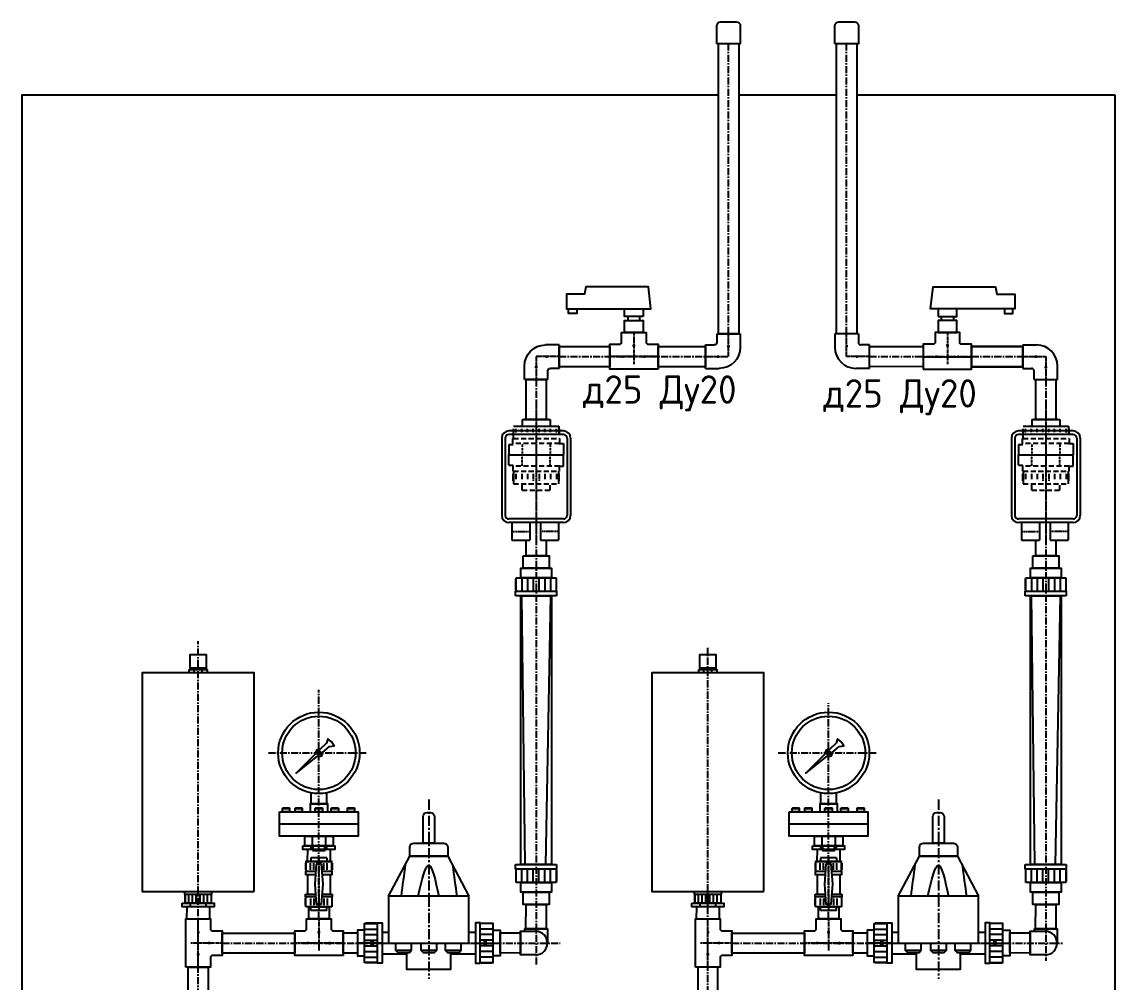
# Model space of a CAD drawing. Header units: millimetres. Extents: x -5247 to 64230, y -16204 to 29599.
# Drawn here: x 18590 to 19940, y 7508 to 8695 of the extents above; entities that cross this region are included whole.
import ezdxf

# ---------------------------------------------------------------- set-up
doc = ezdxf.new("R2010")
doc.units = ezdxf.units.MM
doc.linetypes.add('MITTE', pattern=[2, 1.25, -0.25, 0.25, -0.25])
doc.linetypes.add('VERDECKT', pattern=[0.375, 0.25, -0.125])
for name, color, linetype in [('KÖRPERKANTE', 7, 'Continuous'), ('Mitte', 6, 'MITTE'), ('VERDECKT', 140, 'VERDECKT'), ('система', 1, 'Continuous')]:
    doc.layers.add(name, color=color, linetype=linetype)
doc.styles.add('гостб', font='', dxfattribs={"height": 2.5})
doc.styles.get('гостб').set_extended_font_data('GOST type B')

# ---------------------------------------------------------------- blocks, each defined once
blk = doc.blocks.new('2weg_25')
at = {"ltscale": 25}
for p, q in [((-33.2, 118.4), (-33.2, 101.7)), ((-20.8, 101.7), (-20.8, 118.4)), ((-20.2, 132), (20.2, 132)), ((-20.2, 132), (-20.2, 122.5)), ((-12.5, 101.7), (-12.5, 118.4)), ((-10.4, 66), (-6.5, 116.8)), ((-6.5, 116.8), (6.5, 116.8)), ((-4.2, 116.8), (-4.2, 118.4)), ((4.2, 116.8), (4.2, 118.4)), ((6.5, 116.8), (10.4, 66)), ((12.5, 101.7), (12.5, 118.4)), ((20.2, 132), (20.2, 122.5)), ((20.8, 101.7), (20.8, 118.4)), ((33.2, 118.4), (33.2, 101.7)), ((-32.6, 97.6), (-7.9, 97.6)), ((-28.7, 41.3), (-28.7, 90.7)), ((7.9, 97.6), (32.6, 97.6)), ((28.7, 90.7), (28.7, 41.3)), ((28.7, 90.7), (28.7, 87.6)), ((-6.5, 15.2), (-10.4, 66)), ((10.4, 66), (6.5, 15.2)), ((-33.5, 41.3), (-33.5, 34.4)), ((-8.5, 41.3), (-33.5, 41.3)), ((-33.5, 34.4), (-32.6, 34.4)), ((-33.2, 13.6), (-33.2, 30.3)), ((-32.6, 34.4), (-7.9, 34.4)), ((-32.6, 34.4), (-32.6, 9.5)), ((-20.8, 30.3), (-20.8, 13.6)), ((-12.5, 30.3), (-12.5, 13.6)), ((7.9, 34.4), (32.6, 34.4)), ((33.5, 41.3), (8.5, 41.3)), ((12.5, 30.3), (12.5, 13.6)), ((20.8, 30.3), (20.8, 13.6)), ((32.6, 9.5), (32.6, 34.4)), ((32.6, 34.4), (33.5, 34.4)), ((33.2, 13.6), (33.2, 30.3)), ((33.5, 34.4), (33.5, 41.3)), ((-32.6, 9.5), (32.6, 9.5)), ((-20.2, 0), (-20.2, 9.5)), ((-20.2, 0), (20.2, 0)), ((-6.5, 15.2), (6.5, 15.2)), ((-4.2, 15.2), (-4.2, 13.6)), ((4.2, 15.2), (4.2, 13.6)), ((20.2, 0), (20.2, 9.5))]:
    blk.add_line(p, q, dxfattribs=at)
at = {"color": 253, "linetype": 'MITTE', "ltscale": 5}
blk.add_line((0, 132), (0, 0), dxfattribs=at)
at = {"ltscale": 25}
blk.add_lwpolyline([(-8.5, 90.7), (-33.5, 90.7), (-33.5, 97.6), (-32.6, 97.6), (-32.6, 122.5), (32.6, 122.5), (32.6, 97.6), (33.5, 97.6), (33.5, 90.7), (8.5, 90.7)], dxfattribs=at)
blk = doc.blocks.new('t__dn40')
at = {"layer": 'KÖRPERKANTE', "ltscale": 25}
for p, q in [((-26, 2.9), (-26, -2.8)), ((26, 2.7), (26, -2.8)), ((3.1, -26), (-2.7, -26))]:
    blk.add_line(p, q, dxfattribs=at)
at = {"layer": 'KÖRPERKANTE', "ltscale": 25, "flags": 128}
blk.add_lwpolyline([(-57, 29.2), (57, 29.2), (57, -29.2), (32.3, -29.2), (29.2, -32.2), (29.2, -57), (-29.2, -57), (-29.2, -32.3), (-32.2, -29.2), (-57, -29.2), (-57, 29.2)], dxfattribs=at)
at = {"layer": 'Mitte', "color": 253, "ltscale": 5}
for p, q in [((-57, 0), (57, 0)), ((0, -57), (0, 17.7))]:
    blk.add_line(p, q, dxfattribs=at)
blk = doc.blocks.new('90_DN32')
for p, q in [((-45.6, 23.4), (-18.6, 23.4)), ((23.4, -45.6), (23.4, -18.6)), ((-45.6, -23.4), (-28.4, -23.4)), ((-23.4, -45.6), (-23.4, -28.4))]:
    blk.add_line(p, q)
at = {"ltscale": 25}
for p, q in [((-45.6, 23.4), (-45.6, -23.4)), ((-20.8, 2.5), (-20.8, -2.5)), ((-2.5, -20.8), (2.5, -20.8)), ((-23.4, -45.6), (23.4, -45.6))]:
    blk.add_line(p, q, dxfattribs=at)
for centre, radius in [((-18.6, -18.6), 42), ((-28.4, -28.4), 5)]:
    blk.add_arc(centre, radius, 0, 90)
at = {"layer": 'Mitte', "color": 253, "ltscale": 0.3}
for p, q in [((-45.6, 0), (0, 0)), ((0, 0), (0, -45.6))]:
    blk.add_line(p, q, dxfattribs=at)

msp = doc.modelspace()

# ---------------------------------------------------------------- linework, layer by layer
at = {"color": 7, "linetype": 'MITTE'}
for p, q in [((19224.568, 8226.991), (19224.568, 8053.614)), ((19853.918, 8226.991), (19853.918, 8053.614)), ((19195.872, 8065.005), (19218.043, 8065.005)), ((19253.264, 8065.005), (19231.093, 8065.005)), ((19825.222, 8065.005), (19847.393, 8065.005)), ((19882.614, 8065.005), (19860.443, 8065.005))]:
    msp.add_line(p, q, dxfattribs=at)
at = {"color": 7, "ltscale": 25}
for p, q in [((19196.578, 8195.329), (19252.558, 8195.329)), ((19207.207, 8203.479), (19241.929, 8203.479)), ((19207.207, 8203.479), (19207.207, 8195.329)), ((19241.929, 8203.479), (19241.929, 8195.329)), ((19825.928, 8195.329), (19881.908, 8195.329)), ((19836.557, 8203.479), (19871.279, 8203.479)), ((19836.557, 8203.479), (19836.557, 8195.329)), ((19871.279, 8203.479), (19871.279, 8195.329))]:
    msp.add_line(p, q, dxfattribs=at)
at = {"color": 7}
for p, q in [((19239.243, 8203.479), (19209.893, 8203.479)), ((19252.558, 8195.329), (19252.558, 8185.696)), ((19868.593, 8203.479), (19839.243, 8203.479)), ((19881.908, 8195.329), (19881.908, 8185.696)), ((19258.268, 8184.877), (19190.868, 8184.877)), ((19196.103, 8191.763), (19196.103, 8185.696)), ((19253.034, 8191.763), (19253.034, 8185.696)), ((19887.618, 8184.877), (19820.218, 8184.877)), ((19825.452, 8191.763), (19825.452, 8185.696)), ((19882.383, 8191.763), (19882.383, 8185.696)), ((19186.434, 8180.442), (19186.434, 8084.959)), ((19267.137, 8180.442), (19267.137, 8084.959)), ((19815.784, 8180.442), (19815.784, 8084.959)), ((19896.486, 8180.442), (19896.486, 8084.959)), ((19258.268, 8080.525), (19190.868, 8080.525)), ((19887.618, 8080.525), (19820.218, 8080.525))]:
    msp.add_line(p, q, dxfattribs=at)
at = {"color": 253}
for p, q in [((19196.578, 8179.804), (19196.578, 8185.696)), ((19825.928, 8179.804), (19825.928, 8185.696)), ((19195.806, 8173.861), (19195.806, 8179.804)), ((19252.744, 8173.861), (19258.32, 8173.861)), ((19253.331, 8179.804), (19253.331, 8173.861)), ((19825.155, 8173.861), (19825.155, 8179.804)), ((19882.093, 8173.861), (19887.67, 8173.861)), ((19882.68, 8179.804), (19882.68, 8173.861)), ((19190.816, 8159.749), (19258.32, 8159.749)), ((19820.166, 8159.749), (19887.67, 8159.749)), ((19195.806, 8145.637), (19195.806, 8139.693)), ((19252.744, 8145.637), (19258.32, 8145.637)), ((19253.331, 8139.693), (19253.331, 8145.637)), ((19825.155, 8145.637), (19825.155, 8139.693)), ((19882.093, 8145.637), (19887.67, 8145.637)), ((19882.68, 8139.693), (19882.68, 8145.637)), ((19196.103, 8127.734), (19196.103, 8136.128)), ((19196.578, 8139.693), (19196.578, 8124.168)), ((19252.558, 8124.168), (19252.558, 8139.693)), ((19253.034, 8127.734), (19253.034, 8136.128)), ((19825.452, 8127.734), (19825.452, 8136.128)), ((19825.928, 8139.693), (19825.928, 8124.168)), ((19881.908, 8124.168), (19881.908, 8139.693)), ((19882.383, 8127.734), (19882.383, 8136.128))]:
    msp.add_line(p, q, dxfattribs=at)
for p, q in [((19194.609, 8054.5), (19216.78, 8054.5)), ((19229.829, 8054.5), (19252, 8054.5)), ((19823.958, 8054.5), (19846.129, 8054.5)), ((19859.179, 8054.5), (19881.35, 8054.5)), ((19243.472, 7985.58), (19205.632, 7985.58)), ((19872.821, 7985.58), (19834.981, 7985.58)), ((18802.061, 7894.538), (18802.061, 7890.31)), ((18811.915, 7894.538), (18811.915, 7890.31)), ((19431.411, 7894.538), (19431.411, 7890.31)), ((19441.264, 7894.538), (19441.264, 7890.31)), ((18907.781, 7703.745), (19004.781, 7703.745)), ((19537.131, 7703.745), (19634.131, 7703.745)), ((18948.038, 7688.745), (18948.038, 7676.815)), ((18964.282, 7688.745), (18964.282, 7676.815)), ((19577.387, 7688.745), (19577.387, 7676.815)), ((19593.631, 7688.745), (19593.631, 7676.815)), ((19205.632, 7653.694), (19243.472, 7653.694)), ((19834.981, 7653.694), (19872.821, 7653.694)), ((18795.003, 7620.31), (18819.454, 7620.31)), ((19424.352, 7620.31), (19448.804, 7620.31)), ((19034.432, 7570.099), (19042.402, 7570.099)), ((19141.557, 7570.099), (19149.644, 7570.099)), ((19663.781, 7570.099), (19671.751, 7570.099)), ((19770.906, 7570.099), (19778.993, 7570.099)), ((19034.432, 7543.3), (19065.086, 7543.3)), ((19118.873, 7543.3), (19149.644, 7543.3)), ((19663.781, 7543.3), (19694.435, 7543.3)), ((19748.222, 7543.3), (19778.993, 7543.3))]:
    msp.add_line(p, q)
at = {"ltscale": 25}
for p, q in [((19199.518, 7992.648), (19199.518, 8006.665)), ((19199.989, 7991.47), (19199.989, 8007.843)), ((19199.989, 8007.843), (19249.114, 8007.843)), ((19206.881, 8006.665), (19206.881, 7992.648)), ((19213.949, 8006.665), (19213.949, 7992.648)), ((19221.018, 8006.665), (19221.018, 7992.648)), ((19228.086, 8006.665), (19228.086, 7992.648)), ((19235.154, 8006.665), (19235.154, 7992.648)), ((19242.223, 8006.665), (19242.223, 7992.648)), ((19249.114, 8007.843), (19249.114, 7991.47)), ((19249.586, 7992.648), (19249.586, 8006.665)), ((19828.867, 7992.648), (19828.867, 8006.665)), ((19829.339, 7991.47), (19829.339, 8007.843)), ((19829.339, 8007.843), (19878.464, 8007.843)), ((19836.23, 8006.665), (19836.23, 7992.648)), ((19843.299, 8006.665), (19843.299, 7992.648)), ((19850.367, 8006.665), (19850.367, 7992.648)), ((19857.436, 8006.665), (19857.436, 7992.648)), ((19864.504, 8006.665), (19864.504, 7992.648)), ((19871.572, 8006.665), (19871.572, 7992.648)), ((19878.464, 8007.843), (19878.464, 7991.47)), ((19878.935, 7992.648), (19878.935, 8006.665)), ((19199.223, 7991.47), (19199.989, 7991.47)), ((19199.223, 7985.58), (19199.223, 7991.47)), ((19224.552, 7985.58), (19199.223, 7985.58)), ((19199.989, 7991.47), (19249.114, 7991.47)), ((19249.88, 7985.58), (19224.552, 7985.58)), ((19249.114, 7991.47), (19249.88, 7991.47)), ((19249.88, 7991.47), (19249.88, 7985.58)), ((19828.573, 7991.47), (19829.339, 7991.47)), ((19828.573, 7985.58), (19828.573, 7991.47)), ((19853.901, 7985.58), (19828.573, 7985.58)), ((19829.339, 7991.47), (19878.464, 7991.47)), ((19879.23, 7985.58), (19853.901, 7985.58)), ((19878.464, 7991.47), (19879.23, 7991.47)), ((19879.23, 7991.47), (19879.23, 7985.58)), ((19199.223, 7653.694), (19224.552, 7653.694)), ((19199.223, 7647.803), (19199.223, 7653.694)), ((19199.989, 7647.803), (19199.223, 7647.803)), ((19199.518, 7646.625), (19199.518, 7632.609)), ((19199.989, 7631.431), (19199.989, 7647.803)), ((19249.114, 7647.803), (19199.989, 7647.803)), ((19206.881, 7632.609), (19206.881, 7646.625)), ((19213.949, 7632.609), (19213.949, 7646.625)), ((19221.018, 7632.609), (19221.018, 7646.625)), ((19224.552, 7653.694), (19249.88, 7653.694)), ((19228.086, 7632.609), (19228.086, 7646.625)), ((19235.154, 7632.609), (19235.154, 7646.625)), ((19242.223, 7632.609), (19242.223, 7646.625)), ((19249.114, 7647.803), (19249.114, 7631.431)), ((19249.88, 7647.803), (19249.114, 7647.803)), ((19249.586, 7646.625), (19249.586, 7632.609)), ((19249.88, 7653.694), (19249.88, 7647.803)), ((19828.573, 7653.694), (19853.901, 7653.694)), ((19828.573, 7647.803), (19828.573, 7653.694)), ((19829.339, 7647.803), (19828.573, 7647.803)), ((19828.867, 7646.625), (19828.867, 7632.609)), ((19829.339, 7631.431), (19829.339, 7647.803)), ((19878.464, 7647.803), (19829.339, 7647.803)), ((19836.23, 7632.609), (19836.23, 7646.625)), ((19843.299, 7632.609), (19843.299, 7646.625)), ((19850.367, 7632.609), (19850.367, 7646.625)), ((19853.901, 7653.694), (19879.23, 7653.694)), ((19857.436, 7632.609), (19857.436, 7646.625)), ((19864.504, 7632.609), (19864.504, 7646.625)), ((19871.572, 7632.609), (19871.572, 7646.625)), ((19878.464, 7647.803), (19878.464, 7631.431)), ((19879.23, 7647.803), (19878.464, 7647.803)), ((19878.935, 7646.625), (19878.935, 7632.609)), ((19879.23, 7653.694), (19879.23, 7647.803)), ((19249.114, 7631.431), (19199.989, 7631.431)), ((19878.464, 7631.431), (19829.339, 7631.431)), ((18790.862, 7620.31), (18807.228, 7620.31)), ((18790.862, 7616.504), (18790.862, 7620.31)), ((18791.356, 7616.504), (18790.862, 7616.504)), ((18791.052, 7615.743), (18791.052, 7606.685)), ((18791.356, 7605.924), (18791.356, 7616.504)), ((18823.1, 7616.504), (18791.356, 7616.504)), ((18795.81, 7606.685), (18795.81, 7615.743)), ((18800.377, 7606.685), (18800.377, 7615.743)), ((18804.945, 7606.685), (18804.945, 7615.743)), ((18807.228, 7620.31), (18823.595, 7620.31)), ((18809.512, 7606.685), (18809.512, 7615.743)), ((18814.08, 7606.685), (18814.08, 7615.743)), ((18818.647, 7606.685), (18818.647, 7615.743)), ((18823.1, 7616.504), (18823.1, 7605.924)), ((18823.595, 7616.504), (18823.1, 7616.504)), ((18823.405, 7615.743), (18823.405, 7606.685)), ((18823.595, 7620.31), (18823.595, 7616.504)), ((19420.211, 7620.31), (19436.578, 7620.31)), ((19420.211, 7616.504), (19420.211, 7620.31)), ((19420.706, 7616.504), (19420.211, 7616.504)), ((19420.401, 7615.743), (19420.401, 7606.685)), ((19420.706, 7605.924), (19420.706, 7616.504)), ((19452.45, 7616.504), (19420.706, 7616.504)), ((19425.159, 7606.685), (19425.159, 7615.743)), ((19429.727, 7606.685), (19429.727, 7615.743)), ((19434.294, 7606.685), (19434.294, 7615.743)), ((19436.578, 7620.31), (19452.945, 7620.31)), ((19438.862, 7606.685), (19438.862, 7615.743)), ((19443.429, 7606.685), (19443.429, 7615.743)), ((19447.997, 7606.685), (19447.997, 7615.743)), ((19452.45, 7616.504), (19452.45, 7605.924)), ((19452.945, 7616.504), (19452.45, 7616.504)), ((19452.754, 7615.743), (19452.754, 7606.685)), ((19452.945, 7620.31), (19452.945, 7616.504)), ((18823.1, 7605.924), (18791.356, 7605.924)), ((19452.45, 7605.924), (19420.706, 7605.924)), ((19027.397, 7581.2), (19013.679, 7581.2)), ((19013.679, 7573.994), (19027.397, 7573.994)), ((19028.55, 7532.66), (19028.55, 7580.739)), ((19155.408, 7532.66), (19155.408, 7580.739)), ((19156.561, 7581.2), (19170.279, 7581.2)), ((19170.279, 7573.994), (19156.561, 7573.994)), ((19656.747, 7581.2), (19643.029, 7581.2)), ((19643.029, 7573.994), (19656.747, 7573.994)), ((19657.9, 7532.66), (19657.9, 7580.739)), ((19784.758, 7532.66), (19784.758, 7580.739)), ((19785.911, 7581.2), (19799.629, 7581.2)), ((19799.629, 7573.994), (19785.911, 7573.994)), ((19013.679, 7567.076), (19027.397, 7567.076)), ((19013.679, 7560.158), (19027.397, 7560.158)), ((19170.279, 7567.076), (19156.561, 7567.076)), ((19170.279, 7560.158), (19156.561, 7560.158)), ((19643.029, 7567.076), (19656.747, 7567.076)), ((19643.029, 7560.158), (19656.747, 7560.158)), ((19799.629, 7567.076), (19785.911, 7567.076)), ((19799.629, 7560.158), (19785.911, 7560.158)), ((19013.679, 7553.241), (19027.397, 7553.241)), ((19170.279, 7553.241), (19156.561, 7553.241)), ((19643.029, 7553.241), (19656.747, 7553.241)), ((19799.629, 7553.241), (19785.911, 7553.241)), ((19013.679, 7546.323), (19027.397, 7546.323)), ((19013.679, 7539.405), (19027.397, 7539.405)), ((19170.279, 7546.323), (19156.561, 7546.323)), ((19170.279, 7539.405), (19156.561, 7539.405)), ((19643.029, 7546.323), (19656.747, 7546.323)), ((19643.029, 7539.405), (19656.747, 7539.405)), ((19799.629, 7546.323), (19785.911, 7546.323)), ((19799.629, 7539.405), (19785.911, 7539.405)), ((19027.397, 7532.199), (19013.679, 7532.199)), ((19156.561, 7532.199), (19170.279, 7532.199)), ((19656.747, 7532.199), (19643.029, 7532.199)), ((19785.911, 7532.199), (19799.629, 7532.199))]:
    msp.add_line(p, q, dxfattribs=at)
at = {"color": 253, "linetype": 'MITTE', "ltscale": 10}
for p, q in [((19091.979, 7733.885), (19091.979, 7512.38)), ((19721.329, 7733.885), (19721.329, 7512.38)), ((19003.996, 7556.7), (19180.08, 7556.7)), ((19633.345, 7556.7), (19809.429, 7556.7))]:
    msp.add_line(p, q, dxfattribs=at)
at = {"color": 5}
for p, q in [((18946.542, 7676.815), (18946.542, 7672.099)), ((18965.734, 7676.815), (18965.734, 7672.099)), ((19575.892, 7676.815), (19575.892, 7672.099)), ((19595.084, 7676.815), (19595.084, 7672.099)), ((18797.49, 7605.924), (18797.49, 7601.208)), ((18816.681, 7605.924), (18816.681, 7601.208)), ((19426.839, 7605.924), (19426.839, 7601.208)), ((19446.031, 7605.924), (19446.031, 7601.208))]:
    msp.add_line(p, q, dxfattribs=at)
for points in [[(19447.65, 8667.693), (19447.65, 8689.701, -0.41421356), (19452.65, 8694.701), (19471.688, 8694.701, -0.41421356), (19476.688, 8689.701), (19476.688, 8667.693)], [(19593.469, 8667.693), (19593.469, 8689.701, -0.41421356), (19598.469, 8694.701), (19617.507, 8694.701, -0.41421356), (19622.507, 8689.701), (19622.507, 8667.693)]]:
    msp.add_lwpolyline(points, format="xyb", close=True, dxfattribs=at)
for points in [[(19474.669, 8667.693), (19474.669, 8309.379), (19449.669, 8309.379), (19449.669, 8667.693)], [(19620.488, 8667.693), (19620.488, 8309.379), (19595.488, 8309.379), (19595.488, 8667.693)], [(19449.669, 8604.091), (18589.521, 8604.091), (18589.521, 7469.313)], [(19595.488, 8604.091), (19474.669, 8604.091)], [(19939.521, 8604.091), (19620.488, 8604.091)], [(19939.521, 7469.313), (19939.521, 8604.091)], [(19274.805, 8340.11), (19366.348, 8340.11), (19363.118, 8367.311), (19285.846, 8367.311), (19284.115, 8358.471), (19261.995, 8358.471), (19261.995, 8340.11), (19264.523, 8340.11), (19274.805, 8340.11)], [(19802.936, 8340.096), (19711.393, 8340.096), (19714.624, 8367.297), (19791.895, 8367.297), (19793.626, 8358.456), (19815.746, 8358.456), (19815.746, 8340.096), (19813.218, 8340.096), (19802.936, 8340.096)], [(19237.052, 8035.137), (19212.052, 8035.137), (19212.059, 8054.5)], [(19237.059, 8054.5), (19237.052, 8035.137)], [(19866.401, 8035.137), (19841.401, 8035.137), (19841.408, 8054.5)], [(19866.408, 8054.5), (19866.401, 8035.137)], [(18946.375, 7742.262), (18946.375, 7728.699), (18966.188, 7728.699), (18966.188, 7742.262)], [(19575.724, 7742.262), (19575.724, 7728.699), (19595.537, 7728.699), (19595.537, 7742.262)], [(18911.305, 7722.921), (18912.002, 7723.769), (18919.614, 7723.769), (18920.17, 7722.921), (18911.305, 7722.921)], [(18926.922, 7722.921), (18927.62, 7723.769), (18935.232, 7723.769), (18935.787, 7722.921), (18926.922, 7722.921)], [(18967.196, 7718.745), (18967.196, 7728.699), (18945.366, 7728.699), (18945.366, 7718.745)], [(18951.849, 7722.921), (18952.547, 7723.769), (18960.158, 7723.769), (18960.714, 7722.921), (18951.849, 7722.921)], [(18971.456, 7722.921), (18972.154, 7723.769), (18979.766, 7723.769), (18980.321, 7722.921), (18971.456, 7722.921)], [(18991.534, 7722.921), (18992.232, 7723.769), (18999.844, 7723.769), (19000.399, 7722.921), (18991.534, 7722.921)], [(19540.654, 7722.921), (19541.352, 7723.769), (19548.964, 7723.769), (19549.519, 7722.921), (19540.654, 7722.921)], [(19556.271, 7722.921), (19556.969, 7723.769), (19564.581, 7723.769), (19565.136, 7722.921), (19556.271, 7722.921)], [(19596.546, 7718.745), (19596.546, 7728.699), (19574.716, 7728.699), (19574.716, 7718.745)], [(19581.198, 7722.921), (19581.896, 7723.769), (19589.508, 7723.769), (19590.063, 7722.921), (19581.198, 7722.921)], [(19600.805, 7722.921), (19601.503, 7723.769), (19609.115, 7723.769), (19609.671, 7722.921), (19600.805, 7722.921)], [(19620.884, 7722.921), (19621.582, 7723.769), (19629.193, 7723.769), (19629.749, 7722.921), (19620.884, 7722.921)], [(18948.99, 7676.815), (18948.99, 7670.845), (18963.573, 7670.845), (18963.573, 7676.815), (18948.99, 7676.815)], [(19578.339, 7676.815), (19578.339, 7670.845), (19592.922, 7670.845), (19592.922, 7676.815), (19578.339, 7676.815)], [(19042.402, 7614.761), (19068.531, 7664.131), (19115.428, 7664.131), (19141.557, 7614.761)], [(19671.751, 7614.761), (19697.88, 7664.131), (19744.777, 7664.131), (19770.906, 7614.761)], [(19210.648, 7571.188), (19210.648, 7574.248), (19238.423, 7574.248), (19238.423, 7556.486)], [(19839.997, 7571.188), (19839.997, 7574.248), (19867.773, 7574.248), (19867.773, 7556.486)], [(19224.335, 7542.108), (19205.22, 7542.201), (19205.22, 7571.214), (19224.335, 7571.121)], [(19853.684, 7542.108), (19834.57, 7542.201), (19834.57, 7571.214), (19853.684, 7571.121)], [(19051.369, 7547.559), (19053.592, 7544.923), (19067.989, 7544.923), (19070.063, 7547.559), (19051.369, 7547.559)], [(19082.632, 7547.559), (19084.855, 7544.923), (19099.252, 7544.923), (19101.327, 7547.559), (19082.632, 7547.559)], [(19112.694, 7547.559), (19114.918, 7544.923), (19129.315, 7544.923), (19131.389, 7547.559), (19112.694, 7547.559)], [(19680.718, 7547.559), (19682.942, 7544.923), (19697.338, 7544.923), (19699.413, 7547.559), (19680.718, 7547.559)], [(19711.981, 7547.559), (19714.205, 7544.923), (19728.602, 7544.923), (19730.676, 7547.559), (19711.981, 7547.559)], [(19742.044, 7547.559), (19744.267, 7544.923), (19758.664, 7544.923), (19760.739, 7547.559), (19742.044, 7547.559)], [(19118.873, 7544.923), (19118.873, 7524.115), (19065.086, 7524.115), (19065.086, 7544.923)], [(19748.222, 7544.923), (19748.222, 7524.115), (19694.435, 7524.115), (19694.435, 7544.923)]]:
    msp.add_lwpolyline(points)
for points in [[(19264.523, 8340.11), (19274.805, 8340.11), (19274.805, 8334.31), (19264.523, 8334.31)], [(19356.651, 8330.732), (19333.853, 8330.732), (19333.853, 8340.11), (19356.651, 8340.11)], [(19337.761, 8330.732), (19337.761, 8325.667), (19352.743, 8325.667), (19352.743, 8330.732)], [(19721.091, 8330.717), (19743.888, 8330.717), (19743.888, 8340.096), (19721.091, 8340.096)], [(19739.98, 8330.717), (19739.98, 8325.652), (19724.998, 8325.652), (19724.998, 8330.717)], [(19813.218, 8340.096), (19802.936, 8340.096), (19802.936, 8334.295), (19813.218, 8334.295)], [(19356.651, 8310.892), (19333.853, 8310.892), (19333.853, 8325.667), (19356.651, 8325.667)], [(19721.091, 8310.877), (19743.888, 8310.877), (19743.888, 8325.652), (19721.091, 8325.652)], [(19252.889, 8293.574), (19315.435, 8293.574), (19315.435, 8268.574), (19252.889, 8268.574)], [(19375.07, 8293.574), (19433.865, 8293.574), (19433.865, 8268.574), (19375.07, 8268.574)], [(19636.292, 8293.574), (19702.672, 8293.503), (19702.672, 8268.646), (19636.292, 8268.717)], [(19762.307, 8293.574), (19825.628, 8293.574), (19825.628, 8268.574), (19762.307, 8268.574)], [(19825.628, 8293.574), (19762.307, 8293.574), (19762.307, 8268.574), (19825.628, 8268.574)], [(19212.085, 8252.77), (19237.081, 8252.77), (19237.066, 8203.479), (19212.07, 8203.479)], [(19841.434, 8252.77), (19866.43, 8252.77), (19866.416, 8203.479), (19841.42, 8203.479)], [(19243.465, 8007.843), (19205.639, 8007.843), (19205.639, 8019.637), (19243.465, 8019.637)], [(19872.814, 8007.843), (19834.988, 8007.843), (19834.988, 8019.637), (19872.814, 8019.637)], [(19205.632, 7985.58), (19243.472, 7985.58), (19243.472, 7653.694), (19205.632, 7653.694)], [(19242.437, 7985.58), (19235.994, 7653.694), (19210.994, 7653.694), (19206.884, 7985.58)], [(19834.981, 7985.58), (19872.821, 7985.58), (19872.821, 7653.694), (19834.981, 7653.694)], [(19871.787, 7985.58), (19865.344, 7653.694), (19840.344, 7653.694), (19836.233, 7985.58)], [(18817.228, 7913.31), (18817.228, 7896.342), (18797.228, 7896.342), (18797.228, 7913.31)], [(18797.228, 7913.31), (18817.228, 7913.31), (18817.228, 7896.342), (18797.228, 7896.342)], [(19446.578, 7913.31), (19446.578, 7896.342), (19426.578, 7896.342), (19426.578, 7913.31)], [(19426.578, 7913.31), (19446.578, 7913.31), (19446.578, 7896.342), (19426.578, 7896.342)], [(18876.228, 7620.31), (18876.228, 7890.31), (18738.228, 7890.31), (18738.228, 7620.31)], [(18796.028, 7894.538), (18818.429, 7894.538), (18818.429, 7890.31), (18796.028, 7890.31)], [(18799.463, 7896.342), (18814.993, 7896.342), (18814.993, 7894.538), (18799.463, 7894.538)], [(19505.578, 7620.31), (19505.578, 7890.31), (19367.578, 7890.31), (19367.578, 7620.31)], [(19425.378, 7894.538), (19447.778, 7894.538), (19447.778, 7890.31), (19425.378, 7890.31)], [(19428.813, 7896.342), (19444.343, 7896.342), (19444.343, 7894.538), (19428.813, 7894.538)], [(18971.823, 7805.26), (18969.433, 7807.441), (18967.434, 7809.061), (18965.694, 7803.725), (18957.587, 7795.666), (18955.535, 7795.946), (18953.352, 7795.038), (18952.025, 7792.476), (18952.275, 7790.385), (18928.23, 7766.483), (18954.772, 7787.579), (18956.819, 7787.087), (18959.519, 7788.106), (18960.674, 7790.169), (18960.635, 7792.239), (18969.584, 7799.352), (18975.087, 7800.458), (18973.711, 7802.632)], [(19601.173, 7805.26), (19598.782, 7807.441), (19596.783, 7809.061), (19595.044, 7803.725), (19586.937, 7795.666), (19584.885, 7795.946), (19582.701, 7795.038), (19581.375, 7792.476), (19581.625, 7790.385), (19557.579, 7766.483), (19584.121, 7787.579), (19586.168, 7787.087), (19588.868, 7788.106), (19590.024, 7790.169), (19589.985, 7792.239), (19598.934, 7799.352), (19604.437, 7800.458), (19603.06, 7802.632)], [(18911.305, 7722.921), (18920.17, 7722.921), (18920.17, 7718.745), (18911.305, 7718.745)], [(18926.922, 7722.921), (18935.787, 7722.921), (18935.787, 7718.745), (18926.922, 7718.745)], [(18951.849, 7722.921), (18960.714, 7722.921), (18960.714, 7718.745), (18951.849, 7718.745)], [(18971.456, 7722.921), (18980.321, 7722.921), (18980.321, 7718.745), (18971.456, 7718.745)], [(18991.534, 7722.921), (19000.399, 7722.921), (19000.399, 7718.745), (18991.534, 7718.745)], [(19540.654, 7722.921), (19549.519, 7722.921), (19549.519, 7718.745), (19540.654, 7718.745)], [(19556.271, 7722.921), (19565.136, 7722.921), (19565.136, 7718.745), (19556.271, 7718.745)], [(19581.198, 7722.921), (19590.063, 7722.921), (19590.063, 7718.745), (19581.198, 7718.745)], [(19600.805, 7722.921), (19609.671, 7722.921), (19609.671, 7718.745), (19600.805, 7718.745)], [(19620.884, 7722.921), (19629.749, 7722.921), (19629.749, 7718.745), (19620.884, 7718.745)], [(18907.781, 7718.745), (19004.781, 7718.745), (19004.781, 7688.745), (18907.781, 7688.745)], [(19537.131, 7718.745), (19634.131, 7718.745), (19634.131, 7688.745), (19537.131, 7688.745)], [(18938.832, 7688.745), (18973.73, 7688.745), (18973.73, 7676.815), (18938.832, 7676.815)], [(19568.182, 7688.745), (19603.08, 7688.745), (19603.08, 7676.815), (19568.182, 7676.815)], [(19205.639, 7631.431), (19243.465, 7631.431), (19243.465, 7619.637), (19205.639, 7619.637)], [(19834.988, 7631.431), (19872.814, 7631.431), (19872.814, 7619.637), (19834.988, 7619.637)], [(19042.402, 7556.7), (19141.557, 7556.7), (19141.557, 7614.761), (19042.402, 7614.761)], [(19671.751, 7556.7), (19770.906, 7556.7), (19770.906, 7614.761), (19671.751, 7614.761)], [(19237.035, 7574.248), (19212.035, 7574.248), (19212.052, 7604.137), (19237.052, 7604.137)], [(19866.385, 7574.248), (19841.385, 7574.248), (19841.401, 7604.137), (19866.401, 7604.137)], [(18837.046, 7569.056), (18926.464, 7569.056), (18926.464, 7544.137), (18837.046, 7544.137)], [(18986.099, 7569.191), (19003.996, 7569.191), (19003.996, 7544.208), (18986.099, 7544.208)], [(19180.196, 7569.343), (19205.22, 7569.2), (19205.22, 7544.216), (19180.196, 7544.359)], [(19466.395, 7569.056), (19555.813, 7569.056), (19555.813, 7544.137), (19466.395, 7544.137)], [(19615.448, 7569.191), (19633.345, 7569.191), (19633.345, 7544.208), (19615.448, 7544.208)], [(19809.546, 7569.343), (19834.57, 7569.2), (19834.57, 7544.216), (19809.546, 7544.359)], [(19051.369, 7556.7), (19070.063, 7556.7), (19070.063, 7547.559), (19051.369, 7547.559)], [(19082.632, 7556.7), (19101.327, 7556.7), (19101.327, 7547.559), (19082.632, 7547.559)], [(19112.694, 7556.7), (19131.389, 7556.7), (19131.389, 7547.559), (19112.694, 7547.559)], [(19680.718, 7556.7), (19699.413, 7556.7), (19699.413, 7547.559), (19680.718, 7547.559)], [(19711.981, 7556.7), (19730.676, 7556.7), (19730.676, 7547.559), (19711.981, 7547.559)], [(19742.044, 7556.7), (19760.739, 7556.7), (19760.739, 7547.559), (19742.044, 7547.559)], [(18794.728, 7526.739), (18819.728, 7526.739), (18819.728, 7486.631), (18794.728, 7486.631)], [(19449.078, 7526.739), (19424.078, 7526.739), (19424.078, 7486.631), (19449.078, 7486.631)]]:
    msp.add_lwpolyline(points, close=True)
for points in [[(19208.552, 8035.137), (19240.552, 8035.137), (19240.552, 8019.637), (19208.552, 8019.637)], [(19837.901, 8035.137), (19869.901, 8035.137), (19869.901, 8019.637), (19837.901, 8019.637)], [(18936.383, 7676.815), (18976.18, 7676.815), (18976.18, 7672.099), (18936.383, 7672.099)], [(18941.996, 7657.265), (18970.567, 7657.265), (18970.782, 7672.099), (18942.21, 7672.099)], [(19565.732, 7676.815), (19605.529, 7676.815), (19605.529, 7672.099), (19565.732, 7672.099)], [(19571.345, 7657.265), (19599.916, 7657.265), (19600.131, 7672.099), (19571.56, 7672.099)], [(19208.552, 7619.637), (19240.552, 7619.637), (19240.552, 7604.137), (19208.552, 7604.137)], [(19837.901, 7619.637), (19869.901, 7619.637), (19869.901, 7604.137), (19837.901, 7604.137)], [(18787.33, 7605.924), (18827.127, 7605.924), (18827.127, 7601.208), (18787.33, 7601.208)], [(18792.943, 7586.374), (18821.514, 7586.374), (18821.729, 7601.208), (18793.157, 7601.208)], [(18943.781, 7601.374), (18968.781, 7601.374), (18968.781, 7586.374), (18943.781, 7586.374)], [(19416.679, 7605.924), (19456.477, 7605.924), (19456.477, 7601.208), (19416.679, 7601.208)], [(19422.292, 7586.374), (19450.864, 7586.374), (19451.078, 7601.208), (19422.507, 7601.208)], [(19573.131, 7601.374), (19598.131, 7601.374), (19598.131, 7586.374), (19573.131, 7586.374)]]:
    msp.add_lwpolyline(points, close=True, dxfattribs=at)
for points in [[(19099.014, 7680.154), (19084.945, 7680.154), (19084.945, 7712.799, -0.41421356), (19089.945, 7717.799), (19094.014, 7717.799, -0.41421356), (19099.014, 7712.799)], [(19728.363, 7680.154), (19714.294, 7680.154), (19714.294, 7712.799, -0.41421356), (19719.294, 7717.799), (19723.363, 7717.799, -0.41421356), (19728.363, 7712.799)], [(19073.531, 7680.154), (19110.428, 7680.154, -0.41421356), (19115.428, 7675.154), (19115.428, 7664.131), (19068.531, 7664.131), (19068.531, 7675.154, -0.41421356)], [(19702.88, 7680.154), (19739.777, 7680.154, -0.41421356), (19744.777, 7675.154), (19744.777, 7664.131), (19697.88, 7664.131), (19697.88, 7675.154, -0.41421356)]]:
    msp.add_lwpolyline(points, format="xyb", close=True)
at = {"ltscale": 25}
for points in [[(19034.315, 7556.7), (19034.315, 7531.911), (19028.55, 7531.911), (19028.55, 7532.66), (19012.526, 7532.66), (19012.526, 7580.739), (19028.55, 7580.739), (19028.55, 7581.488), (19034.315, 7581.488), (19034.315, 7556.7)], [(19149.644, 7556.7), (19149.644, 7531.911), (19155.408, 7531.911), (19155.408, 7532.66), (19171.432, 7532.66), (19171.432, 7580.739), (19155.408, 7580.739), (19155.408, 7581.488), (19149.644, 7581.488), (19149.644, 7556.7)], [(19663.664, 7556.7), (19663.664, 7531.911), (19657.9, 7531.911), (19657.9, 7532.66), (19641.876, 7532.66), (19641.876, 7580.739), (19657.9, 7580.739), (19657.9, 7581.488), (19663.664, 7581.488), (19663.664, 7556.7)], [(19778.993, 7556.7), (19778.993, 7531.911), (19784.758, 7531.911), (19784.758, 7532.66), (19800.782, 7532.66), (19800.782, 7580.739), (19784.758, 7580.739), (19784.758, 7581.488), (19778.993, 7581.488), (19778.993, 7556.7)], [(19012.526, 7572.553), (19003.879, 7572.553), (19003.879, 7540.846), (19012.526, 7540.846)], [(19171.432, 7572.553), (19180.08, 7572.553), (19180.08, 7540.846), (19171.432, 7540.846)], [(19641.876, 7572.553), (19633.228, 7572.553), (19633.228, 7540.846), (19641.876, 7540.846)], [(19800.782, 7572.553), (19809.429, 7572.553), (19809.429, 7540.846), (19800.782, 7540.846)]]:
    msp.add_lwpolyline(points, dxfattribs=at)
for centre, radius in [((18956.281, 7791.578), 50.301), ((18956.281, 7791.578), 45.323), ((19585.631, 7791.578), 50.301), ((19585.631, 7791.578), 45.323), ((18956.281, 7791.578), 2.4), ((19585.631, 7791.578), 2.4)]:
    msp.add_circle(centre, radius)
at = {"color": 7}
for centre, radius, start, end in [((19190.868, 8180.442), 8.868, 90, 180), ((19190.868, 8180.442), 4.434, 90, 180), ((19258.268, 8180.442), 8.868, 0, 90), ((19258.268, 8180.442), 4.434, 0, 90), ((19820.218, 8180.442), 8.868, 90, 180), ((19820.218, 8180.442), 4.434, 90, 180), ((19887.618, 8180.442), 8.868, 0, 90), ((19887.618, 8180.442), 4.434, 0, 90), ((19190.868, 8084.959), 8.868, 180, 270), ((19190.868, 8084.959), 4.434, 180, 270), ((19258.268, 8084.959), 8.868, 270, 0), ((19258.268, 8084.959), 4.434, 270, 0), ((19820.218, 8084.959), 8.868, 180, 270), ((19820.218, 8084.959), 4.434, 180, 270), ((19887.618, 8084.959), 8.868, 270, 0), ((19887.618, 8084.959), 4.434, 270, 0)]:
    msp.add_arc(centre, radius, start, end, dxfattribs=at)
for centre in [(19223.942, 7556.614), (19853.292, 7556.614)]:
    msp.add_arc(centre, 14.512, 271.54975, 88.45025)
for points in [[(19062.96, 7653.605), (19057.8, 7614.761)], [(19078.888, 7614.761), (19091.979, 7652.684), (19104.38, 7614.761)], [(19121.4, 7652.848), (19126.459, 7614.761)], [(19692.31, 7653.605), (19687.149, 7614.761)], [(19708.238, 7614.761), (19721.329, 7652.684), (19733.729, 7614.761)], [(19750.749, 7652.848), (19755.809, 7614.761)]]:
    msp.add_spline(points, degree=3)
at = {"layer": 'KÖRPERKANTE', "color": 7}
for p, q in [((19258.268, 8189.311), (19190.868, 8189.311)), ((19199.607, 8187.289), (19199.607, 8191.763)), ((19206.739, 8187.924), (19206.739, 8191.763)), ((19213.871, 8187.924), (19213.871, 8191.763)), ((19221.002, 8187.924), (19221.002, 8191.763)), ((19221.002, 8190.402), (19221.002, 8191.763)), ((19228.134, 8187.924), (19228.134, 8191.763)), ((19228.134, 8190.402), (19228.134, 8191.763)), ((19235.266, 8187.924), (19235.266, 8191.763)), ((19242.398, 8187.924), (19242.398, 8191.763)), ((19249.529, 8187.289), (19249.529, 8191.763)), ((19887.618, 8189.311), (19820.218, 8189.311)), ((19828.957, 8187.289), (19828.957, 8191.763)), ((19836.088, 8187.924), (19836.088, 8191.763)), ((19843.22, 8187.924), (19843.22, 8191.763)), ((19850.352, 8187.924), (19850.352, 8191.763)), ((19850.352, 8190.402), (19850.352, 8191.763)), ((19857.484, 8187.924), (19857.484, 8191.763)), ((19857.484, 8190.402), (19857.484, 8191.763)), ((19864.615, 8187.924), (19864.615, 8191.763)), ((19871.747, 8187.924), (19871.747, 8191.763)), ((19878.879, 8187.289), (19878.879, 8191.763)), ((19182, 8180.442), (19182, 8084.959)), ((19262.702, 8180.442), (19262.702, 8084.959)), ((19811.349, 8180.442), (19811.349, 8084.959)), ((19892.052, 8180.442), (19892.052, 8084.959)), ((19258.268, 8076.091), (19190.868, 8076.091)), ((19194.609, 8076.091), (19194.609, 8054.5)), ((19216.78, 8076.091), (19216.78, 8054.5)), ((19229.829, 8076.091), (19229.829, 8054.5)), ((19252, 8076.091), (19252, 8054.5)), ((19887.618, 8076.091), (19820.218, 8076.091)), ((19823.958, 8076.091), (19823.958, 8054.5)), ((19846.129, 8076.091), (19846.129, 8054.5)), ((19859.179, 8076.091), (19859.179, 8054.5)), ((19881.35, 8076.091), (19881.35, 8054.5))]:
    msp.add_line(p, q, dxfattribs=at)
at = {"layer": 'KÖRPERKANTE', "color": 253}
for p, q in [((19190.816, 8172.662), (19190.816, 8159.749)), ((19190.816, 8172.662), (19196.393, 8172.662)), ((19258.32, 8173.861), (19258.32, 8159.749)), ((19820.166, 8172.662), (19820.166, 8159.749)), ((19820.166, 8172.662), (19825.742, 8172.662)), ((19887.67, 8173.861), (19887.67, 8159.749)), ((19190.816, 8146.835), (19190.816, 8159.749)), ((19258.32, 8145.637), (19258.32, 8159.749)), ((19820.166, 8146.835), (19820.166, 8159.749)), ((19887.67, 8145.637), (19887.67, 8159.749)), ((19190.816, 8146.835), (19196.393, 8146.835)), ((19820.166, 8146.835), (19825.742, 8146.835))]:
    msp.add_line(p, q, dxfattribs=at)
at = {"layer": 'Mitte', "color": 253, "ltscale": 7}
for p, q in [((19462.169, 8309.379), (19462.169, 8667.693)), ((19607.988, 8309.379), (19607.988, 8667.693)), ((19252.889, 8281.074), (19433.865, 8281.074)), ((19636.292, 8281.074), (19825.628, 8281.074)), ((19224.585, 8252.77), (19224.585, 7528.222)), ((19853.932, 8252.77), (19853.932, 7534.496)), ((18807.228, 6553.75), (18807.228, 7929.638)), ((19436.578, 6542.523), (19436.578, 7921.325)), ((18956.281, 7586.374), (18956.281, 7869.426)), ((19585.631, 7586.374), (19585.631, 7852.832)), ((18893.914, 7791.578), (19016.095, 7791.578)), ((19523.625, 7791.578), (19645.013, 7791.578)), ((18837.046, 7556.556), (19254.265, 7556.556)), ((19466.395, 7556.556), (19874.703, 7556.556))]:
    msp.add_line(p, q, dxfattribs=at)
at = {"layer": 'Mitte', "color": 253, "ltscale": 25}
for p, q in [((19034.315, 7556.7), (19003.879, 7556.7)), ((19021.298, 7554.394), (19021.298, 7559.005)), ((19023.308, 7554.394), (19023.308, 7559.005)), ((19149.644, 7556.7), (19180.08, 7556.7)), ((19160.651, 7554.394), (19160.651, 7559.005)), ((19162.661, 7554.394), (19162.661, 7559.005)), ((19663.664, 7556.7), (19633.228, 7556.7)), ((19650.647, 7554.394), (19650.647, 7559.005)), ((19652.657, 7554.394), (19652.657, 7559.005)), ((19778.993, 7556.7), (19809.429, 7556.7)), ((19790, 7554.394), (19790, 7559.005)), ((19792.01, 7554.394), (19792.01, 7559.005))]:
    msp.add_line(p, q, dxfattribs=at)
at = {"layer": 'VERDECKT', "color": 253, "ltscale": 25}
for p, q in [((19195.806, 8179.804), (19196.578, 8179.804)), ((19224.568, 8173.861), (19195.806, 8173.861)), ((19196.578, 8179.804), (19224.568, 8179.804)), ((19224.568, 8179.804), (19252.558, 8179.804)), ((19253.331, 8173.861), (19224.568, 8173.861)), ((19252.558, 8179.804), (19253.331, 8179.804)), ((19825.155, 8179.804), (19825.928, 8179.804)), ((19853.918, 8173.861), (19825.155, 8173.861)), ((19825.928, 8179.804), (19853.918, 8179.804)), ((19853.918, 8179.804), (19881.908, 8179.804)), ((19882.68, 8173.861), (19853.918, 8173.861)), ((19881.908, 8179.804), (19882.68, 8179.804)), ((19224.568, 8145.637), (19195.806, 8145.637)), ((19253.331, 8145.637), (19224.568, 8145.637)), ((19853.918, 8145.637), (19825.155, 8145.637)), ((19882.68, 8145.637), (19853.918, 8145.637)), ((19195.806, 8139.693), (19196.578, 8139.693)), ((19196.578, 8139.693), (19224.568, 8139.693)), ((19199.607, 8136.128), (19199.607, 8127.734)), ((19206.739, 8136.128), (19206.739, 8127.734)), ((19213.871, 8136.128), (19213.871, 8127.734)), ((19221.002, 8136.128), (19221.002, 8127.734)), ((19224.568, 8139.693), (19252.558, 8139.693)), ((19228.134, 8136.128), (19228.134, 8127.734)), ((19228.134, 8129.095), (19228.134, 8127.734)), ((19235.266, 8136.128), (19235.266, 8127.734)), ((19242.398, 8136.128), (19242.398, 8127.734)), ((19249.529, 8136.128), (19249.529, 8127.734)), ((19252.558, 8139.693), (19253.331, 8139.693)), ((19825.155, 8139.693), (19825.928, 8139.693)), ((19825.928, 8139.693), (19853.918, 8139.693)), ((19828.957, 8136.128), (19828.957, 8127.734)), ((19836.088, 8136.128), (19836.088, 8127.734)), ((19843.22, 8136.128), (19843.22, 8127.734)), ((19850.352, 8136.128), (19850.352, 8127.734)), ((19853.918, 8139.693), (19881.908, 8139.693)), ((19857.484, 8136.128), (19857.484, 8127.734)), ((19857.484, 8129.095), (19857.484, 8127.734)), ((19864.615, 8136.128), (19864.615, 8127.734)), ((19871.747, 8136.128), (19871.747, 8127.734)), ((19878.879, 8136.128), (19878.879, 8127.734)), ((19881.908, 8139.693), (19882.68, 8139.693)), ((19196.578, 8124.168), (19252.558, 8124.168)), ((19207.207, 8116.018), (19207.207, 8124.168)), ((19207.207, 8116.018), (19241.929, 8116.018)), ((19241.929, 8116.018), (19241.929, 8124.168)), ((19825.928, 8124.168), (19881.908, 8124.168)), ((19836.557, 8116.018), (19836.557, 8124.168)), ((19836.557, 8116.018), (19871.279, 8116.018)), ((19871.279, 8116.018), (19871.279, 8124.168))]:
    msp.add_line(p, q, dxfattribs=at)
at = {"layer": 'VERDECKT', "color": 253}
for p, q in [((19207.207, 8173.861), (19207.207, 8159.749)), ((19241.929, 8173.861), (19241.929, 8159.749)), ((19836.557, 8173.861), (19836.557, 8159.749)), ((19871.279, 8173.861), (19871.279, 8159.749)), ((19207.207, 8145.637), (19207.207, 8159.749)), ((19241.929, 8145.637), (19241.929, 8159.749)), ((19836.557, 8145.637), (19836.557, 8159.749)), ((19871.279, 8145.637), (19871.279, 8159.749))]:
    msp.add_line(p, q, dxfattribs=at)
at = {"layer": 'VERDECKT', "color": 7, "ltscale": 25}
for p, q in [((19221.002, 8129.095), (19221.002, 8127.734)), ((19850.352, 8129.095), (19850.352, 8127.734))]:
    msp.add_line(p, q, dxfattribs=at)

# ---------------------------------------------------------------- block references
for name, p, xscale, yscale, zscale, rotation in [('t__dn40', (19345.252, 8281.074), 0.523114402077786, 0.523114402077786, 0.523114402077786, 180), ('90_DN32', (19462.169, 8281.074), -0.6207088643287834, 0.6207088643287834, 0.6207088643287834, 180), ('90_DN32', (19607.988, 8281.074), 0.6207088643287834, 0.6207088643287834, 0.6207088643287834, 180), ('t__dn40', (19732.489, 8281.06), -0.523114402077786, 0.523114402077786, 0.523114402077786, 180), ('t__dn40', (18807.228, 7556.556), 0.523114402077786, 0.523114402077786, 0.523114402077786, 89.99999999999999), ('t__dn40', (18956.281, 7556.556), 0.523114402077786, 0.523114402077786, 0.523114402077786, 180), ('t__dn40', (19436.578, 7556.556), 0.523114402077786, 0.523114402077786, 0.523114402077786, 90.00000000000001), ('t__dn40', (19585.631, 7556.556), 0.523114402077786, 0.523114402077786, 0.523114402077786, 180)]:
    msp.add_blockref(name, p, dxfattribs=dict(xscale=xscale, yscale=yscale, zscale=zscale, rotation=rotation))
for name, p, xscale, yscale, zscale in [('90_DN32', (19224.585, 8281.074), -0.6207088643287834, 0.6207088643287834, 0.6207088643287834), ('90_DN32', (19853.932, 8281.074), 0.6207088643287834, 0.6207088643287834, 0.6207088643287834), ('2weg_25', (18956.281, 7596.679), -0.4945454545454737, 0.4945454545454737, 0.4945454545454737), ('2weg_25', (19585.631, 7596.679), -0.4945454545454737, 0.4945454545454737, 0.4945454545454737)]:
    msp.add_blockref(name, p, dxfattribs=dict(xscale=xscale, yscale=yscale, zscale=zscale))

# ---------------------------------------------------------------- texts
at = {"layer": 'система', "color": 7, "style": 'гостб'}
for p in [(19282.298, 8223.005), (19579.022, 8218.23)]:
    msp.add_text('д25 Ду20', height=35, dxfattribs=at).set_placement(p)

doc.saveas('drawing.dxf')
